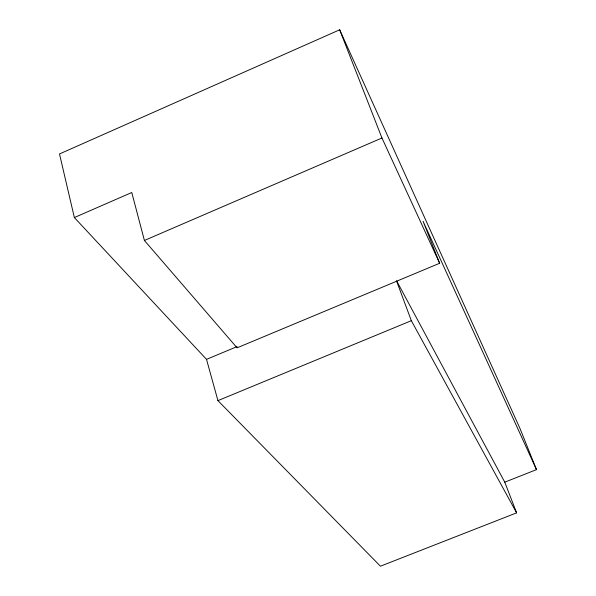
<?xml version="1.0" encoding="UTF-8"?>
<svg xmlns="http://www.w3.org/2000/svg" width="596" height="596" viewBox="0 0 596 596"><rect width="100%" height="100%" fill="white"/><g stroke="black" fill="none" stroke-linecap="round" stroke-linejoin="round"><path stroke-width="0.89" d="M504.767 482.164L536.497 469.633L519.935 428.353L339.668 29.8L59.503 153.954L74.358 217.562L206.514 359.358L217.935 400.624L380.434 566.2L516.613 512.858L504.767 482.164L396.675 280.947M74.358 217.562L131.776 192.508L144.403 240.464L237.081 347.84L439.647 263.268L423.056 221.258L536.497 469.633M144.403 240.464L381.954 137.996L339.668 29.8M206.514 359.358L237.148 346.567M217.935 400.624L411.337 320.693L516.613 512.858M381.954 137.996L439.647 263.268M396.563 280.992L411.337 320.693"/></g></svg>
